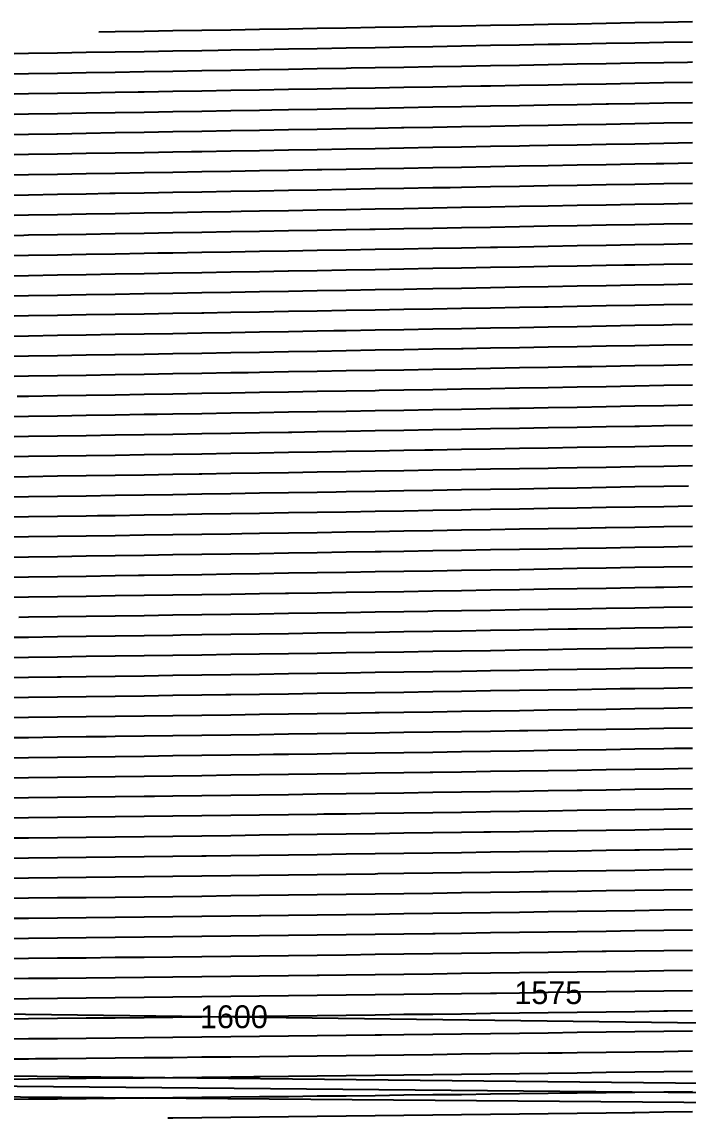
# Model space of a CAD drawing. Header units: metres. Extents: x 228 to 3387, y 31 to 162.
# Drawn here: x 1131.5 to 1204.5, y 32.7 to 152.7 of the extents above; entities that cross this region are included whole.
import ezdxf
from ezdxf.enums import TextEntityAlignment as Align

# ---------------------------------------------------------------- set-up
doc = ezdxf.new("R2010")
doc.units = ezdxf.units.M
for name, color, linetype in [('Vs_1000', 7, 'Continuous'), ('Vs_1025', 7, 'Continuous'), ('Vs_1050', 7, 'Continuous'), ('Vs_1075', 7, 'Continuous'), ('Vs_1100', 7, 'Continuous'), ('Vs_1125', 7, 'Continuous'), ('Vs_1150', 7, 'Continuous'), ('Vs_1175', 7, 'Continuous'), ('Vs_1200', 7, 'Continuous'), ('Vs_1225', 7, 'Continuous'), ('Vs_1250', 7, 'Continuous'), ('Vs_1275', 7, 'Continuous'), ('Vs_1300', 7, 'Continuous'), ('Vs_1325', 7, 'Continuous'), ('Vs_1350', 7, 'Continuous'), ('Vs_1375', 7, 'Continuous'), ('Vs_1400', 7, 'Continuous'), ('Vs_1425', 7, 'Continuous'), ('Vs_1450', 7, 'Continuous'), ('Vs_1475', 7, 'Continuous'), ('Vs_1500', 7, 'Continuous'), ('Vs_1525', 7, 'Continuous'), ('Vs_1550', 7, 'Continuous'), ('Vs_1575', 7, 'Continuous'), ('Vs_1600', 7, 'Continuous'), ('Vs_1625', 7, 'Continuous'), ('Vs_1650', 7, 'Continuous'), ('Vs_1675', 7, 'Continuous'), ('Vs_1700', 7, 'Continuous'), ('Vs_1725', 7, 'Continuous'), ('Vs_1750', 7, 'Continuous'), ('Vs_375', 7, 'Continuous'), ('Vs_400', 7, 'Continuous'), ('Vs_425', 7, 'Continuous'), ('Vs_450', 7, 'Continuous'), ('Vs_475', 7, 'Continuous'), ('Vs_500', 7, 'Continuous'), ('Vs_525', 7, 'Continuous'), ('Vs_550', 7, 'Continuous'), ('Vs_575', 7, 'Continuous'), ('Vs_600', 7, 'Continuous'), ('Vs_625', 7, 'Continuous'), ('Vs_650', 7, 'Continuous'), ('Vs_675', 7, 'Continuous'), ('Vs_700', 7, 'Continuous'), ('Vs_725', 7, 'Continuous'), ('Vs_750', 7, 'Continuous'), ('Vs_775', 7, 'Continuous'), ('Vs_800', 7, 'Continuous'), ('Vs_825', 7, 'Continuous'), ('Vs_850', 7, 'Continuous'), ('Vs_875', 7, 'Continuous'), ('Vs_900', 7, 'Continuous'), ('Vs_925', 7, 'Continuous'), ('Vs_950', 7, 'Continuous'), ('Vs_975', 7, 'Continuous')]:
    doc.layers.add(name, color=color, linetype=linetype)

msp = doc.modelspace()

# ---------------------------------------------------------------- linework, layer by layer
at = {"layer": 'Vs_1000'}
msp.add_lwpolyline([(1204.98, 97.49), (1201.82, 97.44), (1198.66, 97.38), (1195.5, 97.33), (1195.41, 97.33), (1192.34, 97.27), (1189.18, 97.22), (1186.01, 97.17), (1182.85, 97.12), (1179.69, 97.06), (1176.53, 97.01), (1173.37, 96.96), (1170.21, 96.91), (1167.04, 96.86), (1163.88, 96.8), (1160.72, 96.75), (1157.56, 96.7), (1155.61, 96.67), (1154.4, 96.65), (1151.23, 96.61), (1148.07, 96.56), (1144.91, 96.51), (1141.75, 96.46), (1138.59, 96.42), (1135.43, 96.37), (1132.26, 96.33), (1129.1, 96.29)], dxfattribs=at)
at = {"layer": 'Vs_1025'}
msp.add_lwpolyline([(1204.98, 95.28), (1201.82, 95.23), (1198.66, 95.17), (1195.5, 95.12), (1192.34, 95.07), (1189.18, 95.01), (1186.01, 94.96), (1182.85, 94.91), (1179.69, 94.86), (1176.53, 94.81), (1173.37, 94.75), (1170.89, 94.71), (1170.21, 94.7), (1167.04, 94.65), (1163.88, 94.6), (1160.72, 94.55), (1157.56, 94.5), (1154.4, 94.45), (1151.23, 94.4), (1148.07, 94.36), (1144.91, 94.31), (1141.75, 94.26), (1138.59, 94.22), (1135.43, 94.17), (1132.26, 94.13), (1129.1, 94.09)], dxfattribs=at)
at = {"layer": 'Vs_1050'}
msp.add_lwpolyline([(1204.98, 93.07), (1201.82, 93.02), (1198.66, 92.97), (1195.5, 92.91), (1192.34, 92.86), (1189.18, 92.81), (1186.01, 92.75), (1185.94, 92.75), (1182.85, 92.7), (1179.69, 92.65), (1176.53, 92.6), (1173.37, 92.55), (1170.21, 92.5), (1167.04, 92.45), (1163.88, 92.4), (1160.72, 92.35), (1157.56, 92.3), (1154.4, 92.25), (1151.23, 92.2), (1148.07, 92.16), (1144.91, 92.11), (1144.29, 92.1), (1141.75, 92.06), (1138.59, 92.02), (1135.43, 91.98), (1132.26, 91.93), (1129.1, 91.89)], dxfattribs=at)
at = {"layer": 'Vs_1075'}
msp.add_lwpolyline([(1204.98, 90.86), (1201.82, 90.81), (1200.9, 90.79), (1198.66, 90.76), (1195.5, 90.7), (1192.34, 90.65), (1189.18, 90.6), (1186.01, 90.55), (1182.85, 90.5), (1179.69, 90.45), (1176.53, 90.39), (1173.37, 90.34), (1170.21, 90.29), (1167.04, 90.24), (1163.88, 90.19), (1160.72, 90.15), (1160.41, 90.14), (1157.56, 90.1), (1154.4, 90.05), (1151.23, 90), (1148.07, 89.96), (1144.91, 89.91), (1141.75, 89.87), (1138.59, 89.82), (1135.43, 89.78), (1132.26, 89.74), (1129.1, 89.7)], dxfattribs=at)
at = {"layer": 'Vs_1100'}
msp.add_lwpolyline([(1204.98, 88.65), (1201.82, 88.6), (1198.66, 88.55), (1195.5, 88.5), (1192.34, 88.44), (1189.18, 88.39), (1186.01, 88.34), (1182.85, 88.29), (1179.69, 88.24), (1176.53, 88.19), (1176, 88.18), (1173.37, 88.14), (1170.21, 88.09), (1167.04, 88.04), (1163.88, 87.99), (1160.72, 87.94), (1157.56, 87.89), (1154.4, 87.85), (1151.23, 87.8), (1148.07, 87.76), (1144.91, 87.71), (1141.75, 87.67), (1138.59, 87.62), (1135.43, 87.58), (1132.26, 87.54), (1131.19, 87.53)], dxfattribs=at)
at = {"layer": 'Vs_1125'}
msp.add_lwpolyline([(1204.98, 86.44), (1201.82, 86.39), (1198.66, 86.34), (1195.5, 86.29), (1192.34, 86.24), (1191.36, 86.22), (1189.18, 86.19), (1186.01, 86.13), (1182.85, 86.08), (1179.69, 86.03), (1176.53, 85.98), (1173.37, 85.93), (1170.21, 85.89), (1167.04, 85.84), (1163.88, 85.79), (1160.72, 85.74), (1157.56, 85.69), (1154.4, 85.65), (1151.23, 85.6), (1148.95, 85.57), (1148.07, 85.56), (1144.91, 85.51), (1141.75, 85.47), (1138.59, 85.43), (1135.43, 85.38), (1132.26, 85.34), (1129.1, 85.31)], dxfattribs=at)
at = {"layer": 'Vs_1150'}
msp.add_lwpolyline([(1204.98, 84.23), (1201.82, 84.18), (1198.66, 84.13), (1195.5, 84.08), (1192.34, 84.03), (1189.18, 83.98), (1186.01, 83.93), (1182.85, 83.88), (1179.69, 83.83), (1176.53, 83.78), (1173.37, 83.73), (1170.21, 83.68), (1167.04, 83.63), (1165.42, 83.61), (1163.88, 83.58), (1160.72, 83.54), (1157.56, 83.49), (1154.4, 83.45), (1151.23, 83.4), (1148.07, 83.36), (1144.91, 83.31), (1141.75, 83.27), (1138.59, 83.23), (1135.43, 83.19), (1132.26, 83.15), (1129.1, 83.11)], dxfattribs=at)
at = {"layer": 'Vs_1175'}
msp.add_lwpolyline([(1204.98, 82.02), (1201.82, 81.97), (1198.66, 81.92), (1195.5, 81.87), (1192.34, 81.82), (1189.18, 81.77), (1186.01, 81.72), (1182.85, 81.67), (1181.34, 81.65), (1179.69, 81.62), (1176.53, 81.57), (1173.37, 81.52), (1170.21, 81.48), (1167.04, 81.43), (1163.88, 81.38), (1160.72, 81.34), (1157.56, 81.29), (1154.4, 81.24), (1151.23, 81.2), (1148.07, 81.16), (1144.91, 81.11), (1141.75, 81.07), (1138.59, 81.03), (1135.83, 80.99), (1135.43, 80.99), (1132.26, 80.95), (1129.1, 80.91)], dxfattribs=at)
at = {"layer": 'Vs_1200'}
msp.add_lwpolyline([(1204.98, 79.82), (1201.82, 79.76), (1198.66, 79.71), (1197.03, 79.69), (1195.5, 79.66), (1192.34, 79.61), (1189.18, 79.56), (1186.01, 79.51), (1182.85, 79.47), (1179.69, 79.42), (1176.53, 79.37), (1173.37, 79.32), (1170.21, 79.27), (1167.04, 79.23), (1163.88, 79.18), (1160.72, 79.13), (1157.56, 79.09), (1154.4, 79.04), (1153.87, 79.04), (1151.23, 79), (1148.07, 78.96), (1144.91, 78.91), (1141.75, 78.87), (1138.59, 78.83), (1135.43, 78.79), (1132.26, 78.75), (1129.1, 78.72)], dxfattribs=at)
at = {"layer": 'Vs_1225'}
msp.add_lwpolyline([(1204.98, 77.61), (1201.82, 77.56), (1198.66, 77.51), (1195.5, 77.46), (1192.34, 77.41), (1189.18, 77.36), (1186.01, 77.31), (1182.85, 77.26), (1179.69, 77.21), (1176.53, 77.16), (1173.37, 77.12), (1170.67, 77.08), (1170.21, 77.07), (1167.04, 77.02), (1163.88, 76.98), (1160.72, 76.93), (1157.56, 76.89), (1154.4, 76.84), (1151.23, 76.8), (1148.07, 76.76), (1144.91, 76.71), (1141.75, 76.67), (1138.59, 76.63), (1135.43, 76.6), (1132.26, 76.56), (1129.1, 76.52)], dxfattribs=at)
at = {"layer": 'Vs_1250'}
msp.add_lwpolyline([(1204.98, 75.4), (1201.82, 75.35), (1198.66, 75.3), (1195.5, 75.25), (1192.34, 75.2), (1189.18, 75.15), (1186.95, 75.12), (1186.01, 75.1), (1182.85, 75.05), (1179.69, 75.01), (1176.53, 74.96), (1173.37, 74.91), (1170.21, 74.86), (1167.04, 74.82), (1163.88, 74.77), (1160.72, 74.73), (1157.56, 74.68), (1154.4, 74.64), (1151.23, 74.6), (1148.07, 74.56), (1144.91, 74.51), (1141.75, 74.47), (1140.78, 74.46), (1138.59, 74.44), (1135.43, 74.4), (1132.26, 74.36), (1129.1, 74.33)], dxfattribs=at)
at = {"layer": 'Vs_1275'}
msp.add_lwpolyline([(1204.98, 73.19), (1203.01, 73.16), (1201.82, 73.14), (1198.66, 73.09), (1195.5, 73.04), (1192.34, 72.99), (1189.18, 72.94), (1186.01, 72.89), (1182.85, 72.85), (1179.69, 72.8), (1176.53, 72.75), (1173.37, 72.71), (1170.21, 72.66), (1167.04, 72.61), (1163.88, 72.57), (1160.72, 72.53), (1159.08, 72.5), (1157.56, 72.48), (1154.4, 72.44), (1151.23, 72.4), (1148.07, 72.36), (1144.91, 72.31), (1141.75, 72.28), (1138.59, 72.24), (1135.43, 72.2), (1132.26, 72.16), (1129.1, 72.13)], dxfattribs=at)
at = {"layer": 'Vs_1300'}
msp.add_lwpolyline([(1204.98, 70.98), (1201.82, 70.93), (1198.66, 70.88), (1195.5, 70.83), (1192.34, 70.78), (1189.18, 70.73), (1186.01, 70.69), (1182.85, 70.64), (1179.69, 70.59), (1176.53, 70.55), (1176.23, 70.54), (1173.37, 70.5), (1170.21, 70.46), (1167.04, 70.41), (1163.88, 70.37), (1160.72, 70.32), (1157.56, 70.28), (1154.4, 70.24), (1151.23, 70.2), (1148.07, 70.15), (1144.91, 70.12), (1141.75, 70.08), (1138.59, 70.04), (1135.43, 70), (1132.26, 69.97), (1129.1, 69.93)], dxfattribs=at)
at = {"layer": 'Vs_1325'}
msp.add_lwpolyline([(1204.98, 68.77), (1201.82, 68.72), (1198.66, 68.67), (1195.5, 68.62), (1192.88, 68.58), (1192.34, 68.57), (1189.18, 68.53), (1186.01, 68.48), (1182.85, 68.43), (1179.69, 68.39), (1176.53, 68.34), (1173.37, 68.3), (1170.21, 68.25), (1167.04, 68.21), (1163.88, 68.16), (1160.72, 68.12), (1157.56, 68.08), (1154.4, 68.04), (1151.23, 67.99), (1148.07, 67.95), (1146.06, 67.93), (1144.91, 67.92), (1141.75, 67.88), (1138.59, 67.84), (1135.43, 67.8), (1132.26, 67.77), (1129.1, 67.74)], dxfattribs=at)
at = {"layer": 'Vs_1350'}
msp.add_lwpolyline([(1204.98, 66.56), (1201.82, 66.51), (1198.66, 66.46), (1195.5, 66.41), (1192.34, 66.37), (1189.18, 66.32), (1186.01, 66.27), (1182.85, 66.23), (1179.69, 66.18), (1176.53, 66.14), (1173.37, 66.09), (1170.21, 66.05), (1167.04, 66), (1164.61, 65.97), (1163.88, 65.96), (1160.72, 65.92), (1157.56, 65.88), (1154.4, 65.83), (1151.23, 65.79), (1148.07, 65.75), (1144.91, 65.72), (1141.75, 65.68), (1138.59, 65.64), (1135.43, 65.61), (1132.26, 65.57), (1129.1, 65.54)], dxfattribs=at)
at = {"layer": 'Vs_1375'}
msp.add_lwpolyline([(1204.98, 64.35), (1201.82, 64.3), (1198.66, 64.25), (1195.5, 64.21), (1192.34, 64.16), (1189.18, 64.11), (1186.01, 64.07), (1182.85, 64.02), (1182.12, 64.01), (1179.69, 63.98), (1176.53, 63.93), (1173.37, 63.89), (1170.21, 63.84), (1167.04, 63.8), (1163.88, 63.76), (1160.72, 63.71), (1157.56, 63.67), (1154.4, 63.63), (1151.23, 63.59), (1148.07, 63.55), (1144.91, 63.52), (1141.75, 63.48), (1138.59, 63.44), (1135.43, 63.41), (1132.26, 63.37), (1130.59, 63.36)], dxfattribs=at)
at = {"layer": 'Vs_1400'}
msp.add_lwpolyline([(1204.98, 62.14), (1201.82, 62.09), (1199.17, 62.05), (1198.66, 62.04), (1195.5, 62), (1192.34, 61.95), (1189.18, 61.9), (1186.01, 61.86), (1182.85, 61.81), (1179.69, 61.77), (1176.53, 61.72), (1173.37, 61.68), (1170.21, 61.64), (1167.04, 61.6), (1163.88, 61.55), (1160.72, 61.51), (1157.56, 61.47), (1154.4, 61.43), (1151.7, 61.4), (1151.23, 61.39), (1148.07, 61.35), (1144.91, 61.32), (1141.75, 61.28), (1138.59, 61.24), (1135.43, 61.21), (1132.26, 61.18), (1129.1, 61.14)], dxfattribs=at)
at = {"layer": 'Vs_1425'}
msp.add_lwpolyline([(1204.98, 59.93), (1201.82, 59.88), (1198.66, 59.83), (1195.5, 59.79), (1192.34, 59.74), (1189.18, 59.7), (1186.01, 59.65), (1182.85, 59.61), (1179.69, 59.56), (1176.53, 59.52), (1173.37, 59.48), (1170.51, 59.44), (1170.21, 59.43), (1167.04, 59.39), (1163.88, 59.35), (1160.72, 59.31), (1157.56, 59.27), (1154.4, 59.23), (1151.23, 59.19), (1148.07, 59.15), (1144.91, 59.11), (1141.75, 59.08), (1138.59, 59.04), (1135.43, 59.01), (1132.26, 58.98), (1129.1, 58.95)], dxfattribs=at)
at = {"layer": 'Vs_1450'}
msp.add_lwpolyline([(1204.98, 57.72), (1201.82, 57.67), (1198.66, 57.62), (1195.5, 57.58), (1192.34, 57.53), (1189.18, 57.49), (1188.38, 57.48), (1186.01, 57.44), (1182.85, 57.4), (1179.69, 57.36), (1176.53, 57.31), (1173.37, 57.27), (1170.21, 57.23), (1167.04, 57.19), (1163.88, 57.15), (1160.72, 57.11), (1157.56, 57.07), (1154.4, 57.03), (1151.23, 56.99), (1148.07, 56.95), (1144.91, 56.91), (1141.75, 56.88), (1138.59, 56.84), (1136.68, 56.82), (1135.43, 56.81), (1132.26, 56.78), (1129.1, 56.75)], dxfattribs=at)
at = {"layer": 'Vs_1475'}
msp.add_lwpolyline([(1204.98, 55.5), (1201.82, 55.46), (1198.66, 55.41), (1195.5, 55.37), (1192.34, 55.32), (1189.18, 55.28), (1186.01, 55.24), (1182.85, 55.19), (1179.69, 55.15), (1176.53, 55.11), (1173.37, 55.06), (1170.21, 55.02), (1167.04, 54.98), (1163.88, 54.94), (1160.72, 54.9), (1157.71, 54.86), (1157.56, 54.86), (1154.4, 54.82), (1151.23, 54.79), (1148.07, 54.75), (1144.91, 54.71), (1141.75, 54.68), (1138.59, 54.64), (1135.43, 54.61), (1132.26, 54.58), (1129.1, 54.55)], dxfattribs=at)
at = {"layer": 'Vs_1500'}
msp.add_lwpolyline([(1204.98, 53.29), (1201.82, 53.25), (1198.66, 53.2), (1195.5, 53.16), (1192.34, 53.12), (1189.18, 53.07), (1186.01, 53.03), (1182.85, 52.99), (1179.69, 52.94), (1176.79, 52.9), (1176.53, 52.9), (1173.37, 52.86), (1170.21, 52.82), (1167.04, 52.78), (1163.88, 52.74), (1160.72, 52.7), (1157.56, 52.66), (1154.4, 52.62), (1151.23, 52.58), (1148.07, 52.55), (1144.91, 52.51), (1141.75, 52.48), (1138.59, 52.44), (1135.43, 52.41), (1132.26, 52.38), (1129.1, 52.35)], dxfattribs=at)
at = {"layer": 'Vs_1525'}
msp.add_lwpolyline([(1204.98, 51.08), (1201.82, 51.04), (1198.66, 50.99), (1195.5, 50.95), (1195.07, 50.94), (1192.34, 50.91), (1189.18, 50.86), (1186.01, 50.82), (1182.85, 50.78), (1179.69, 50.74), (1176.53, 50.69), (1173.37, 50.65), (1170.21, 50.61), (1167.04, 50.57), (1163.88, 50.53), (1160.72, 50.49), (1157.56, 50.46), (1154.4, 50.42), (1151.23, 50.38), (1148.07, 50.35), (1144.91, 50.31), (1143.08, 50.29), (1141.75, 50.28), (1138.59, 50.24), (1135.43, 50.21), (1132.26, 50.18), (1129.1, 50.15)], dxfattribs=at)
at = {"layer": 'Vs_1550'}
msp.add_lwpolyline([(1204.98, 48.87), (1201.82, 48.83), (1198.66, 48.78), (1195.5, 48.74), (1192.34, 48.7), (1189.18, 48.66), (1186.01, 48.61), (1182.85, 48.57), (1179.69, 48.53), (1176.53, 48.49), (1173.37, 48.45), (1170.21, 48.41), (1167.04, 48.37), (1164.1, 48.33), (1163.88, 48.33), (1160.72, 48.29), (1157.56, 48.25), (1154.4, 48.22), (1151.23, 48.18), (1148.07, 48.14), (1144.91, 48.11), (1141.75, 48.08), (1138.59, 48.04), (1135.43, 48.01), (1132.26, 47.98), (1129.1, 47.95)], dxfattribs=at)
at = {"layer": 'Vs_1575'}
msp.add_lwpolyline([(1204.98, 46.66), (1201.82, 46.62), (1198.66, 46.57), (1195.5, 46.53), (1192.34, 46.49), (1189.18, 46.45), (1186.01, 46.4), (1183.5, 46.37), (1182.85, 46.36), (1179.69, 46.32), (1176.53, 46.28), (1173.37, 46.24), (1170.21, 46.2), (1167.04, 46.16), (1163.88, 46.12), (1160.72, 46.09), (1157.56, 46.05), (1154.4, 46.01), (1151.23, 45.98), (1148.07, 45.94), (1144.91, 45.91), (1141.75, 45.87), (1138.59, 45.84), (1135.43, 45.81), (1132.26, 45.78), (1129.1, 45.75)], dxfattribs=at)
at = {"layer": 'Vs_1600'}
for points in [[(228, 55.65), (1154.75, 43.81)], [(1204.98, 44.45), (1202.23, 44.41), (1201.82, 44.41), (1198.66, 44.36), (1195.5, 44.32), (1192.34, 44.28), (1189.18, 44.24), (1186.01, 44.2), (1182.85, 44.16), (1179.69, 44.11), (1176.53, 44.07), (1173.37, 44.04), (1170.21, 44), (1167.04, 43.96), (1163.88, 43.92), (1160.72, 43.88), (1157.56, 43.85), (1154.75, 43.81)], [(1154.75, 43.81), (1154.4, 43.81), (1151.23, 43.77), (1149.81, 43.76), (1148.07, 43.74), (1144.91, 43.71), (1141.75, 43.67), (1138.59, 43.64), (1135.43, 43.61), (1132.26, 43.58), (1129.1, 43.55)], [(1154.75, 43.81), (1740.73, 36.33)]]:
    msp.add_lwpolyline(points, dxfattribs=at)
at = {"layer": 'Vs_1625'}
msp.add_lwpolyline([(1204.98, 42.24), (1201.82, 42.2), (1198.66, 42.15), (1195.5, 42.11), (1192.34, 42.07), (1189.18, 42.03), (1186.01, 41.99), (1182.85, 41.95), (1179.69, 41.91), (1176.53, 41.87), (1173.37, 41.83), (1170.92, 41.8), (1170.21, 41.79), (1167.04, 41.75), (1163.88, 41.71), (1160.72, 41.68), (1157.56, 41.64), (1154.4, 41.61), (1151.23, 41.57), (1148.07, 41.54), (1144.91, 41.5), (1141.75, 41.47), (1138.59, 41.44), (1135.43, 41.41), (1132.26, 41.38), (1129.1, 41.35)], dxfattribs=at)
at = {"layer": 'Vs_1650'}
msp.add_lwpolyline([(1204.98, 40.03), (1201.82, 39.98), (1198.66, 39.94), (1195.5, 39.9), (1192.34, 39.86), (1190.69, 39.84), (1189.18, 39.82), (1186.01, 39.78), (1182.85, 39.74), (1179.69, 39.7), (1176.53, 39.66), (1173.37, 39.62), (1170.21, 39.58), (1167.04, 39.55), (1163.88, 39.51), (1160.72, 39.47), (1157.56, 39.44), (1154.4, 39.4), (1151.23, 39.37), (1148.07, 39.33), (1144.91, 39.3), (1141.75, 39.27), (1138.59, 39.24), (1135.43, 39.21), (1133.02, 39.19), (1132.26, 39.18), (1129.1, 39.15)], dxfattribs=at)
at = {"layer": 'Vs_1675'}
msp.add_lwpolyline([(1204.98, 37.81), (1201.82, 37.77), (1198.66, 37.73), (1195.5, 37.69), (1192.34, 37.65), (1189.18, 37.61), (1186.01, 37.57), (1182.85, 37.53), (1179.69, 37.49), (1176.53, 37.45), (1173.37, 37.42), (1170.21, 37.38), (1167.04, 37.34), (1163.88, 37.3), (1160.72, 37.27), (1157.56, 37.23), (1156.93, 37.23), (1154.4, 37.2), (1151.23, 37.16), (1148.07, 37.13), (1144.91, 37.1), (1141.75, 37.07), (1138.59, 37.04), (1135.43, 37.01), (1132.26, 36.98), (1129.1, 36.95)], dxfattribs=at)
at = {"layer": 'Vs_1700'}
for points in [[(228, 46.77), (1245.04, 36.13)], [(1204.98, 35.6), (1201.82, 35.56), (1198.66, 35.52), (1195.5, 35.48), (1192.34, 35.44), (1189.18, 35.4), (1186.01, 35.36), (1182.85, 35.32), (1179.69, 35.28), (1178.2, 35.27), (1176.53, 35.25), (1173.37, 35.21), (1170.21, 35.17), (1167.04, 35.13), (1163.88, 35.1), (1160.72, 35.06), (1157.56, 35.03), (1154.4, 34.99), (1151.23, 34.96), (1148.07, 34.93), (1144.91, 34.9), (1141.75, 34.86), (1138.59, 34.83), (1135.43, 34.8), (1132.26, 34.78), (1129.1, 34.75)]]:
    msp.add_lwpolyline(points, dxfattribs=at)
at = {"layer": 'Vs_1725'}
for points in [[(228, 44.54), (1301.34, 34.63)], [(1204.98, 33.39), (1201.82, 33.35), (1198.66, 33.31), (1198.4, 33.31), (1195.5, 33.27), (1192.34, 33.23), (1189.18, 33.19), (1186.01, 33.15), (1182.85, 33.11), (1179.69, 33.08), (1176.53, 33.04), (1173.37, 33), (1170.21, 32.96), (1167.04, 32.93), (1163.88, 32.89), (1160.72, 32.86), (1157.56, 32.82), (1154.4, 32.79), (1151.23, 32.76), (1148.07, 32.72), (1147.52, 32.72)]]:
    msp.add_lwpolyline(points, dxfattribs=at)
at = {"layer": 'Vs_1750'}
msp.add_lwpolyline([(228, 42.32), (1376.52, 33.09)], dxfattribs=at)
at = {"layer": 'Vs_375'}
msp.add_lwpolyline([(1204.98, 152.71), (1201.82, 152.65), (1198.66, 152.6), (1195.5, 152.54), (1192.34, 152.48), (1189.18, 152.43), (1186.01, 152.37), (1182.85, 152.32), (1179.69, 152.26), (1176.53, 152.21), (1176.28, 152.2), (1173.37, 152.15), (1170.21, 152.1), (1167.04, 152.04), (1163.88, 151.99), (1160.72, 151.93), (1157.56, 151.88), (1154.4, 151.82), (1151.23, 151.77), (1148.07, 151.72), (1144.91, 151.66), (1141.75, 151.61), (1139.95, 151.58)], dxfattribs=at)
at = {"layer": 'Vs_400'}
msp.add_lwpolyline([(1204.98, 150.5), (1201.82, 150.44), (1198.66, 150.39), (1195.5, 150.33), (1192.34, 150.27), (1190.46, 150.24), (1189.18, 150.22), (1186.01, 150.16), (1182.85, 150.11), (1179.69, 150.05), (1176.53, 150), (1173.37, 149.94), (1170.21, 149.88), (1167.04, 149.83), (1163.88, 149.77), (1160.72, 149.72), (1157.56, 149.67), (1154.4, 149.61), (1153.03, 149.59), (1151.23, 149.56), (1148.07, 149.5), (1144.91, 149.45), (1141.75, 149.4), (1138.59, 149.35), (1135.43, 149.29), (1132.26, 149.24), (1129.1, 149.19)], dxfattribs=at)
at = {"layer": 'Vs_425'}
msp.add_lwpolyline([(1204.98, 148.29), (1204.42, 148.28), (1201.82, 148.23), (1198.66, 148.18), (1195.5, 148.12), (1192.34, 148.07), (1189.18, 148.01), (1186.01, 147.95), (1182.85, 147.9), (1179.69, 147.84), (1176.53, 147.79), (1173.37, 147.73), (1170.21, 147.67), (1167.59, 147.63), (1167.04, 147.62), (1163.88, 147.56), (1160.72, 147.51), (1157.56, 147.45), (1154.4, 147.4), (1151.23, 147.35), (1148.07, 147.29), (1144.91, 147.24), (1141.75, 147.19), (1138.59, 147.13), (1135.43, 147.08), (1132.26, 147.03), (1129.1, 146.98)], dxfattribs=at)
at = {"layer": 'Vs_450'}
msp.add_lwpolyline([(1204.98, 146.08), (1201.82, 146.03), (1198.66, 145.97), (1195.5, 145.91), (1192.34, 145.86), (1189.18, 145.8), (1186.01, 145.74), (1182.85, 145.69), (1181.79, 145.67), (1179.69, 145.63), (1176.53, 145.58), (1173.37, 145.52), (1170.21, 145.46), (1167.04, 145.41), (1163.88, 145.35), (1160.72, 145.3), (1157.56, 145.24), (1154.4, 145.19), (1151.23, 145.13), (1148.07, 145.08), (1144.91, 145.03), (1144.28, 145.02), (1141.75, 144.97), (1138.59, 144.92), (1135.43, 144.87), (1132.26, 144.82), (1129.1, 144.76)], dxfattribs=at)
at = {"layer": 'Vs_475'}
msp.add_lwpolyline([(1204.98, 143.87), (1201.82, 143.82), (1198.66, 143.76), (1195.77, 143.71), (1195.5, 143.7), (1192.34, 143.65), (1189.18, 143.59), (1186.01, 143.53), (1182.85, 143.48), (1179.69, 143.42), (1176.53, 143.37), (1173.37, 143.31), (1170.21, 143.25), (1167.04, 143.2), (1163.88, 143.14), (1160.72, 143.09), (1158.89, 143.06), (1157.56, 143.03), (1154.4, 142.98), (1151.23, 142.92), (1148.07, 142.87), (1144.91, 142.81), (1141.75, 142.76), (1138.59, 142.71), (1135.43, 142.65), (1132.26, 142.6), (1129.1, 142.55)], dxfattribs=at)
at = {"layer": 'Vs_500'}
msp.add_lwpolyline([(1204.98, 141.67), (1201.82, 141.61), (1198.66, 141.55), (1195.5, 141.49), (1192.34, 141.44), (1189.18, 141.38), (1186.01, 141.32), (1182.85, 141.27), (1179.69, 141.21), (1176.53, 141.16), (1173.37, 141.1), (1173.11, 141.1), (1170.21, 141.04), (1167.04, 140.99), (1163.88, 140.93), (1160.72, 140.88), (1157.56, 140.82), (1154.4, 140.77), (1151.23, 140.71), (1148.07, 140.66), (1144.91, 140.6), (1141.75, 140.55), (1138.59, 140.5), (1135.43, 140.44), (1135.37, 140.44), (1132.26, 140.39), (1129.1, 140.34)], dxfattribs=at)
at = {"layer": 'Vs_525'}
msp.add_lwpolyline([(1204.98, 139.46), (1201.82, 139.4), (1198.66, 139.34), (1195.5, 139.29), (1192.34, 139.23), (1189.18, 139.17), (1187.12, 139.14), (1186.01, 139.12), (1182.85, 139.06), (1179.69, 139), (1176.53, 138.95), (1173.37, 138.89), (1170.21, 138.83), (1167.04, 138.78), (1163.88, 138.72), (1160.72, 138.67), (1157.56, 138.61), (1154.4, 138.56), (1151.23, 138.5), (1150.12, 138.48), (1148.07, 138.45), (1144.91, 138.39), (1141.75, 138.34), (1138.59, 138.29), (1135.43, 138.23), (1132.26, 138.18), (1129.1, 138.13)], dxfattribs=at)
at = {"layer": 'Vs_550'}
msp.add_lwpolyline([(1204.98, 137.25), (1201.82, 137.19), (1200.99, 137.18), (1198.66, 137.13), (1195.5, 137.08), (1192.34, 137.02), (1189.18, 136.96), (1186.01, 136.91), (1182.85, 136.85), (1179.69, 136.79), (1176.53, 136.74), (1173.37, 136.68), (1170.21, 136.63), (1167.04, 136.57), (1164.39, 136.52), (1163.88, 136.51), (1160.72, 136.46), (1157.56, 136.4), (1154.4, 136.35), (1151.23, 136.29), (1148.07, 136.24), (1144.91, 136.18), (1141.75, 136.13), (1138.59, 136.08), (1135.43, 136.02), (1132.26, 135.97), (1129.1, 135.92)], dxfattribs=at)
at = {"layer": 'Vs_575'}
msp.add_lwpolyline([(1204.98, 135.04), (1201.82, 134.98), (1198.66, 134.93), (1195.5, 134.87), (1192.34, 134.81), (1189.18, 134.75), (1186.01, 134.7), (1182.85, 134.64), (1179.69, 134.59), (1178.43, 134.56), (1176.53, 134.53), (1173.37, 134.47), (1170.21, 134.42), (1167.04, 134.36), (1163.88, 134.3), (1160.72, 134.25), (1157.56, 134.19), (1154.4, 134.14), (1151.23, 134.08), (1148.07, 134.03), (1144.91, 133.97), (1141.75, 133.92), (1141.15, 133.91), (1138.59, 133.87), (1135.43, 133.81), (1132.26, 133.76), (1129.1, 133.71)], dxfattribs=at)
at = {"layer": 'Vs_600'}
msp.add_lwpolyline([(1204.98, 132.83), (1201.82, 132.77), (1198.66, 132.72), (1195.5, 132.66), (1192.34, 132.6), (1192.34, 132.6), (1189.18, 132.55), (1186.01, 132.49), (1182.85, 132.43), (1179.69, 132.38), (1176.53, 132.32), (1173.37, 132.26), (1170.21, 132.21), (1167.04, 132.15), (1163.88, 132.1), (1160.72, 132.04), (1157.56, 131.99), (1155.54, 131.95), (1154.4, 131.93), (1151.23, 131.87), (1148.07, 131.82), (1144.91, 131.77), (1141.75, 131.71), (1138.59, 131.66), (1135.43, 131.6), (1132.26, 131.55), (1129.1, 131.5)], dxfattribs=at)
at = {"layer": 'Vs_625'}
msp.add_lwpolyline([(1204.98, 130.62), (1201.82, 130.56), (1198.66, 130.51), (1195.5, 130.45), (1192.34, 130.39), (1189.18, 130.34), (1186.01, 130.28), (1182.85, 130.22), (1179.69, 130.17), (1176.53, 130.11), (1173.37, 130.06), (1170.21, 130), (1169.65, 129.99), (1167.04, 129.94), (1163.88, 129.89), (1160.72, 129.83), (1157.56, 129.78), (1154.4, 129.72), (1151.23, 129.67), (1148.07, 129.61), (1144.91, 129.56), (1141.75, 129.5), (1138.59, 129.45), (1135.43, 129.4), (1132.26, 129.35), (1131.74, 129.34), (1129.1, 129.29)], dxfattribs=at)
at = {"layer": 'Vs_650'}
msp.add_lwpolyline([(1204.98, 128.41), (1201.82, 128.36), (1198.66, 128.3), (1195.5, 128.24), (1192.34, 128.19), (1189.18, 128.13), (1186.01, 128.07), (1183.63, 128.03), (1182.85, 128.02), (1179.69, 127.96), (1176.53, 127.9), (1173.37, 127.85), (1170.21, 127.79), (1167.04, 127.74), (1163.88, 127.68), (1160.72, 127.62), (1157.56, 127.57), (1154.4, 127.51), (1151.23, 127.46), (1148.07, 127.4), (1146.44, 127.38), (1144.91, 127.35), (1141.75, 127.3), (1138.59, 127.24), (1135.43, 127.19), (1132.26, 127.14), (1129.1, 127.09)], dxfattribs=at)
at = {"layer": 'Vs_675'}
msp.add_lwpolyline([(1204.98, 126.2), (1201.82, 126.15), (1198.66, 126.09), (1197.53, 126.07), (1195.5, 126.03), (1192.34, 125.98), (1189.18, 125.92), (1186.01, 125.86), (1182.85, 125.81), (1179.69, 125.75), (1176.53, 125.7), (1173.37, 125.64), (1170.21, 125.58), (1167.04, 125.53), (1163.88, 125.47), (1160.72, 125.42), (1160.7, 125.42), (1157.56, 125.36), (1154.4, 125.31), (1151.23, 125.25), (1148.07, 125.2), (1144.91, 125.14), (1141.75, 125.09), (1138.59, 125.04), (1135.43, 124.98), (1132.26, 124.93), (1129.1, 124.88)], dxfattribs=at)
at = {"layer": 'Vs_700'}
msp.add_lwpolyline([(1204.98, 124), (1201.82, 123.94), (1198.66, 123.88), (1195.5, 123.83), (1192.34, 123.77), (1189.18, 123.71), (1186.01, 123.66), (1182.85, 123.6), (1179.69, 123.54), (1176.53, 123.49), (1174.78, 123.46), (1173.37, 123.43), (1170.21, 123.38), (1167.04, 123.32), (1163.88, 123.27), (1160.72, 123.21), (1157.56, 123.16), (1154.4, 123.1), (1151.23, 123.05), (1148.07, 122.99), (1144.91, 122.94), (1141.75, 122.88), (1138.59, 122.83), (1136.88, 122.8), (1135.43, 122.78), (1132.26, 122.73), (1129.1, 122.68)], dxfattribs=at)
at = {"layer": 'Vs_725'}
msp.add_lwpolyline([(1204.98, 121.79), (1201.82, 121.73), (1198.66, 121.67), (1195.5, 121.62), (1192.34, 121.56), (1189.18, 121.5), (1188.78, 121.5), (1186.01, 121.45), (1182.85, 121.39), (1179.69, 121.34), (1176.53, 121.28), (1173.37, 121.23), (1170.21, 121.17), (1167.04, 121.11), (1163.88, 121.06), (1160.72, 121), (1157.56, 120.95), (1154.4, 120.89), (1151.45, 120.84), (1151.23, 120.84), (1148.07, 120.79), (1144.91, 120.73), (1141.75, 120.68), (1138.59, 120.63), (1135.43, 120.58), (1132.26, 120.52), (1129.1, 120.47)], dxfattribs=at)
at = {"layer": 'Vs_750'}
msp.add_lwpolyline([(1204.98, 119.58), (1202.74, 119.54), (1201.82, 119.52), (1198.66, 119.47), (1195.5, 119.41), (1192.34, 119.35), (1189.18, 119.3), (1186.01, 119.24), (1182.85, 119.18), (1179.69, 119.13), (1176.53, 119.07), (1173.37, 119.02), (1170.21, 118.96), (1167.04, 118.91), (1165.71, 118.88), (1163.88, 118.85), (1160.72, 118.8), (1157.56, 118.74), (1154.4, 118.69), (1151.23, 118.64), (1148.07, 118.58), (1144.91, 118.53), (1141.75, 118.48), (1138.59, 118.42), (1135.43, 118.37), (1132.26, 118.32), (1129.1, 118.27)], dxfattribs=at)
at = {"layer": 'Vs_775'}
msp.add_lwpolyline([(1204.98, 117.37), (1201.82, 117.31), (1198.66, 117.26), (1195.5, 117.2), (1192.34, 117.14), (1189.18, 117.09), (1186.01, 117.03), (1182.85, 116.98), (1179.85, 116.92), (1179.69, 116.92), (1176.53, 116.87), (1173.37, 116.81), (1170.21, 116.76), (1167.04, 116.7), (1163.88, 116.65), (1160.72, 116.59), (1157.56, 116.54), (1154.4, 116.48), (1151.23, 116.43), (1148.07, 116.38), (1144.91, 116.32), (1141.75, 116.27), (1141.7, 116.27), (1138.59, 116.22), (1135.43, 116.17), (1132.26, 116.12), (1129.1, 116.07)], dxfattribs=at)
at = {"layer": 'Vs_800'}
msp.add_lwpolyline([(1204.98, 115.16), (1201.82, 115.1), (1198.66, 115.05), (1195.5, 114.99), (1193.94, 114.96), (1192.34, 114.94), (1189.18, 114.88), (1186.01, 114.83), (1182.85, 114.77), (1179.69, 114.71), (1176.53, 114.66), (1173.37, 114.6), (1170.21, 114.55), (1167.04, 114.5), (1163.88, 114.44), (1160.72, 114.39), (1157.56, 114.33), (1156.31, 114.31), (1154.4, 114.28), (1151.23, 114.23), (1148.07, 114.17), (1144.91, 114.12), (1141.75, 114.07), (1138.59, 114.02), (1135.43, 113.97), (1132.26, 113.92), (1129.1, 113.87)], dxfattribs=at)
at = {"layer": 'Vs_825'}
msp.add_lwpolyline([(1204.98, 112.95), (1201.82, 112.9), (1198.66, 112.84), (1195.5, 112.78), (1192.34, 112.73), (1189.18, 112.67), (1186.01, 112.62), (1182.85, 112.56), (1179.69, 112.51), (1176.53, 112.45), (1173.37, 112.4), (1170.67, 112.35), (1170.21, 112.34), (1167.04, 112.29), (1163.88, 112.24), (1160.72, 112.18), (1157.56, 112.13), (1154.4, 112.07), (1151.23, 112.02), (1148.07, 111.97), (1144.91, 111.92), (1141.75, 111.87), (1138.59, 111.82), (1135.43, 111.77), (1132.26, 111.72), (1131.02, 111.7)], dxfattribs=at)
at = {"layer": 'Vs_850'}
msp.add_lwpolyline([(1204.98, 110.74), (1201.82, 110.69), (1198.66, 110.63), (1195.5, 110.58), (1192.34, 110.52), (1189.18, 110.47), (1186.01, 110.41), (1184.94, 110.39), (1182.85, 110.36), (1179.69, 110.3), (1176.53, 110.25), (1173.37, 110.19), (1170.21, 110.14), (1167.04, 110.08), (1163.88, 110.03), (1160.72, 109.98), (1157.56, 109.92), (1154.4, 109.87), (1151.23, 109.82), (1148.07, 109.77), (1146.34, 109.74), (1144.91, 109.72), (1141.75, 109.66), (1138.59, 109.61), (1135.43, 109.57), (1132.26, 109.52), (1129.1, 109.47)], dxfattribs=at)
at = {"layer": 'Vs_875'}
msp.add_lwpolyline([(1204.98, 108.53), (1201.82, 108.48), (1199.18, 108.43), (1198.66, 108.42), (1195.5, 108.37), (1192.34, 108.31), (1189.18, 108.26), (1186.01, 108.2), (1182.85, 108.15), (1179.69, 108.09), (1176.53, 108.04), (1173.37, 107.99), (1170.21, 107.93), (1167.04, 107.88), (1163.88, 107.83), (1161.11, 107.78), (1160.72, 107.77), (1157.56, 107.72), (1154.4, 107.67), (1151.23, 107.62), (1148.07, 107.56), (1144.91, 107.51), (1141.75, 107.46), (1138.59, 107.41), (1135.43, 107.37), (1132.26, 107.32), (1129.1, 107.27)], dxfattribs=at)
at = {"layer": 'Vs_900'}
msp.add_lwpolyline([(1204.98, 106.32), (1201.82, 106.27), (1198.66, 106.21), (1195.5, 106.16), (1192.34, 106.11), (1189.18, 106.05), (1186.01, 106), (1182.85, 105.94), (1179.69, 105.89), (1176.53, 105.83), (1175.65, 105.82), (1173.37, 105.78), (1170.21, 105.73), (1167.04, 105.67), (1163.88, 105.62), (1160.72, 105.57), (1157.56, 105.52), (1154.4, 105.46), (1151.23, 105.41), (1148.07, 105.36), (1144.91, 105.31), (1141.75, 105.26), (1138.59, 105.21), (1135.44, 105.17), (1135.43, 105.17), (1132.26, 105.12), (1129.1, 105.07)], dxfattribs=at)
at = {"layer": 'Vs_925'}
msp.add_lwpolyline([(1204.98, 104.12), (1201.82, 104.06), (1198.66, 104.01), (1195.5, 103.95), (1192.34, 103.9), (1190.11, 103.86), (1189.18, 103.84), (1186.01, 103.79), (1182.85, 103.74), (1179.69, 103.68), (1176.53, 103.63), (1173.37, 103.57), (1170.21, 103.52), (1167.04, 103.47), (1163.88, 103.42), (1160.72, 103.36), (1157.56, 103.31), (1154.4, 103.26), (1151.23, 103.21), (1150.95, 103.21), (1148.07, 103.16), (1144.91, 103.11), (1141.75, 103.06), (1138.59, 103.01), (1135.43, 102.97), (1132.26, 102.92), (1129.1, 102.88)], dxfattribs=at)
at = {"layer": 'Vs_950'}
msp.add_lwpolyline([(1204.54, 101.9), (1201.82, 101.85), (1198.66, 101.8), (1195.5, 101.74), (1192.34, 101.69), (1189.18, 101.64), (1186.01, 101.58), (1182.85, 101.53), (1179.69, 101.48), (1176.53, 101.42), (1173.37, 101.37), (1170.21, 101.32), (1167.04, 101.26), (1165.94, 101.25), (1163.88, 101.21), (1160.72, 101.16), (1157.56, 101.11), (1154.4, 101.06), (1151.23, 101.01), (1148.07, 100.96), (1144.91, 100.91), (1141.75, 100.86), (1138.59, 100.81), (1135.43, 100.77), (1132.26, 100.72), (1129.1, 100.68)], dxfattribs=at)
at = {"layer": 'Vs_975'}
msp.add_lwpolyline([(1204.98, 99.7), (1201.82, 99.64), (1198.66, 99.59), (1195.5, 99.54), (1192.34, 99.48), (1189.18, 99.43), (1186.01, 99.38), (1182.85, 99.32), (1180.72, 99.29), (1179.69, 99.27), (1176.53, 99.22), (1173.37, 99.16), (1170.21, 99.11), (1167.04, 99.06), (1163.88, 99.01), (1160.72, 98.96), (1157.56, 98.91), (1154.4, 98.86), (1151.23, 98.81), (1148.07, 98.76), (1144.91, 98.71), (1141.75, 98.66), (1139.81, 98.63), (1138.59, 98.62), (1135.43, 98.57), (1132.26, 98.52), (1129.1, 98.48)], dxfattribs=at)

# ---------------------------------------------------------------- texts
at = {"layer": 'Vs_1575'}
msp.add_text('1575', height=2.5, dxfattribs=at).set_placement((1189.18, 46.45), align=Align.MIDDLE_CENTER)
at = {"layer": 'Vs_1600'}
msp.add_text('1600', height=2.5, dxfattribs=at).set_placement((1154.75, 43.81), align=Align.MIDDLE_CENTER)

doc.saveas('drawing.dxf')
